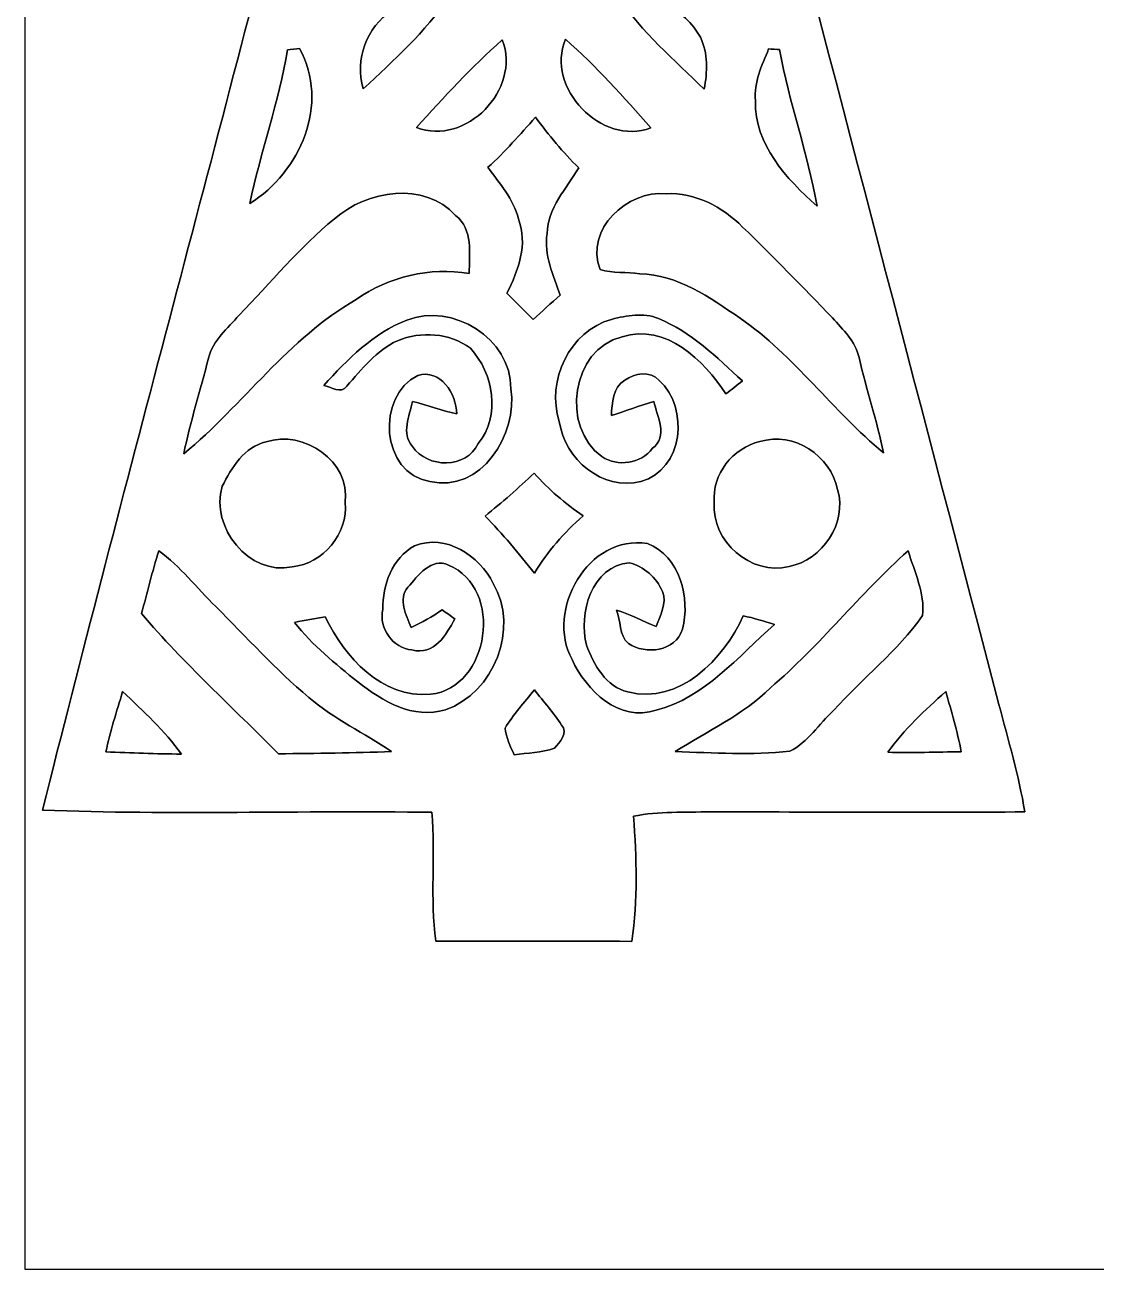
# Model space of a CAD drawing. Header units: centimetres. Extents: x -16.8 to 16.8, y -16.7 to 16.7.
# Drawn here: x -16.77 to -6.52, y -16.67 to -4.76 of the extents above; entities that cross this region are included whole.
import ezdxf

# ---------------------------------------------------------------- set-up
doc = ezdxf.new("R2010")
doc.units = ezdxf.units.CM
doc.header["$MEASUREMENT"] = 0
doc.layers.add('Layer 1', color=7, linetype='Continuous')

msp = doc.modelspace()

# ---------------------------------------------------------------- linework, layer by layer
at = {"layer": 'Layer 1', "color": 7}
for points, knots in [([(-16.77458, 16.66875), (-16.77458, 16.66875), (16.77458, 16.66875), (16.77458, 16.66875), (16.77458, 16.66875), (16.77458, 16.66875), (16.77458, -16.66875), (16.77458, -16.66875), (16.77458, -16.66875), (16.77458, -16.66875), (-16.77458, -16.66875), (-16.77458, -16.66875), (-16.77458, -16.66875), (-16.77458, -16.66875), (-16.77458, 16.66875), (-16.77458, 16.66875), (-16.77458, 16.66875), (-16.77458, 16.66875), (-16.77458, 16.66875), (-16.77458, 16.66875)], [0, 0, 0, 0, 0.16666667, 0.16666667, 0.16666667, 0.16666667, 0.33333333, 0.33333333, 0.33333333, 0.33333333, 0.5, 0.5, 0.5, 0.5, 0.66666667, 0.66666667, 0.66666667, 0.66666667, 1, 1, 1, 1]), ([(-11.91754, 5.62892), (-12.05759, 5.27509), (-12.11827, 4.89691), (-12.22093, 4.53143), (-12.22093, 4.53143), (-12.91908, 1.87501), (-13.61264, -0.78211), (-14.31114, -3.43853), (-14.31114, -3.43853), (-15.06749, -6.38634), (-15.86477, -9.32356), (-16.60701, -12.27526), (-16.60701, -12.27526), (-15.36594, -12.32253), (-14.1224, -12.27843), (-12.88027, -12.29572), (-12.88027, -12.29572), (-12.84252, -12.706), (-12.89791, -13.12122), (-12.84217, -13.53009), (-12.84217, -13.53009), (-12.21634, -13.52797), (-11.59087, -13.52903), (-10.96539, -13.53114), (-10.96539, -13.53114), (-10.90507, -13.13462), (-10.92059, -12.73175), (-10.94811, -12.33346), (-10.94811, -12.33346), (-10.70645, -12.28443), (-10.4581, -12.29748), (-10.21292, -12.29078), (-10.21292, -12.29078), (-9.20962, -12.29431), (-8.20632, -12.29713), (-7.20302, -12.29219), (-7.20302, -12.29219), (-7.26193, -11.94435), (-7.36071, -11.60533), (-7.45067, -11.26525), (-7.45067, -11.26525), (-8.8967, -5.73546), (-10.34556, -0.20638), (-11.78454, 5.32483), (-11.78454, 5.32483), (-11.81135, 5.43384), (-11.85721, 5.53508), (-11.91754, 5.62892), (-11.91754, 5.62892), (-11.91754, 5.62892), (-11.91754, 5.62892), (-11.91754, 5.62892)], [0, 0, 0, 0, 0.07142857, 0.07142857, 0.07142857, 0.07142857, 0.14285714, 0.14285714, 0.14285714, 0.14285714, 0.21428571, 0.21428571, 0.21428571, 0.21428571, 0.28571429, 0.28571429, 0.28571429, 0.28571429, 0.35714286, 0.35714286, 0.35714286, 0.35714286, 0.42857143, 0.42857143, 0.42857143, 0.42857143, 0.5, 0.5, 0.5, 0.5, 0.57142857, 0.57142857, 0.57142857, 0.57142857, 0.64285714, 0.64285714, 0.64285714, 0.64285714, 0.71428571, 0.71428571, 0.71428571, 0.71428571, 0.78571429, 0.78571429, 0.78571429, 0.78571429, 0.85714286, 0.85714286, 0.85714286, 0.85714286, 1, 1, 1, 1]), ([(-13.26268, -4.62139), (-13.10958, -4.49686), (-12.90355, -4.50921), (-12.71729, -4.49651), (-12.71729, -4.49651), (-12.94377, -4.82565), (-13.24363, -5.09834), (-13.53538, -5.36928), (-13.53538, -5.36928), (-13.62004, -5.08882), (-13.50433, -4.77979), (-13.26268, -4.62139)], [0, 0, 0, 0, 0.25, 0.25, 0.25, 0.25, 0.5, 0.5, 0.5, 0.5, 1, 1, 1, 1]), ([(-11.09557, -4.4958), (-10.78653, -4.45488), (-10.45704, -4.59846), (-10.30887, -4.87715), (-10.30887, -4.87715), (-10.23373, -5.03096), (-10.24255, -5.20912), (-10.27218, -5.37351), (-10.27218, -5.37351), (-10.55829, -5.09376), (-10.86838, -4.82741), (-11.09557, -4.4958)], [0, 0, 0, 0, 0.25, 0.25, 0.25, 0.25, 0.5, 0.5, 0.5, 0.5, 1, 1, 1, 1]), ([(-14.26034, -4.99639), (-14.23176, -4.99322), (-14.17496, -4.98651), (-14.14639, -4.98334), (-14.14639, -4.98334), (-13.85358, -5.51462), (-14.13651, -6.16585), (-14.62229, -6.46818), (-14.62229, -6.46818), (-14.51786, -5.97359), (-14.3443, -5.49557), (-14.26034, -4.99639)], [0, 0, 0, 0, 0.25, 0.25, 0.25, 0.25, 0.5, 0.5, 0.5, 0.5, 1, 1, 1, 1]), ([(-13.02597, -5.74075), (-12.76279, -5.45183), (-12.49962, -5.16008), (-12.20541, -4.90255), (-12.20541, -4.90255), (-12.0202, -5.37563), (-12.55466, -5.92349), (-13.02597, -5.74075)], [0, 0, 0, 0, 0.33333333, 0.33333333, 0.33333333, 0.33333333, 1, 1, 1, 1]), ([(-11.59898, -4.8962), (-11.30476, -5.15549), (-11.04053, -5.44759), (-10.78406, -5.74357), (-10.78406, -5.74357), (-11.25396, -5.9242), (-11.79654, -5.35693), (-11.59898, -4.8962)], [0, 0, 0, 0, 0.33333333, 0.33333333, 0.33333333, 0.33333333, 1, 1, 1, 1]), ([(-9.65518, -4.98898), (-9.62907, -4.99075), (-9.57686, -4.99392), (-9.5504, -4.99533), (-9.5504, -4.99533), (-9.46044, -5.50157), (-9.28017, -5.98664), (-9.19233, -6.49287), (-9.19233, -6.49287), (-9.48373, -6.23288), (-9.79346, -5.90268), (-9.78253, -5.48428), (-9.78253, -5.48428), (-9.79734, -5.30719), (-9.72256, -5.14632), (-9.65518, -4.98898)], [0, 0, 0, 0, 0.2, 0.2, 0.2, 0.2, 0.4, 0.4, 0.4, 0.4, 0.6, 0.6, 0.6, 0.6, 1, 1, 1, 1]), ([(-12.34193, -6.12175), (-12.17859, -5.97359), (-12.03537, -5.80602), (-11.88755, -5.64303), (-11.88755, -5.64303), (-11.75949, -5.81272), (-11.62473, -5.97782), (-11.47339, -6.12775), (-11.47339, -6.12775), (-11.59298, -6.32601), (-11.76796, -6.51051), (-11.77572, -6.75569), (-11.77572, -6.75569), (-11.80994, -6.95925), (-11.71399, -7.1561), (-11.6519, -7.34554), (-11.6519, -7.34554), (-11.73798, -7.42244), (-11.82299, -7.50111), (-11.90872, -7.57908), (-11.90872, -7.57908), (-11.99268, -7.49476), (-12.07664, -7.41116), (-12.1599, -7.32649), (-12.1599, -7.32649), (-12.05159, -7.11059), (-11.9574, -6.85482), (-12.05089, -6.61599), (-12.05089, -6.61599), (-12.09534, -6.42373), (-12.23116, -6.27733), (-12.34193, -6.12175)], [0, 0, 0, 0, 0.11111111, 0.11111111, 0.11111111, 0.11111111, 0.22222222, 0.22222222, 0.22222222, 0.22222222, 0.33333333, 0.33333333, 0.33333333, 0.33333333, 0.44444444, 0.44444444, 0.44444444, 0.44444444, 0.55555556, 0.55555556, 0.55555556, 0.55555556, 0.66666667, 0.66666667, 0.66666667, 0.66666667, 0.77777778, 0.77777778, 0.77777778, 0.77777778, 1, 1, 1, 1]), ([(-13.81196, -6.61458), (-13.49975, -6.34118), (-12.95506, -6.25263), (-12.65132, -6.58319), (-12.65132, -6.58319), (-12.48269, -6.71618), (-12.52114, -6.94761), (-12.52185, -7.13846), (-12.52185, -7.13846), (-12.90038, -7.07461), (-13.28773, -7.16774), (-13.60205, -7.38611), (-13.60205, -7.38611), (-14.25293, -7.75899), (-14.68473, -8.3947), (-15.25446, -8.86425), (-15.25446, -8.86425), (-15.19026, -8.55557), (-15.09324, -8.25429), (-15.0174, -7.94844), (-15.0174, -7.94844), (-14.97683, -7.77875), (-14.83219, -7.66339), (-14.72389, -7.53674), (-14.72389, -7.53674), (-14.42367, -7.2263), (-14.14498, -6.89081), (-13.81196, -6.61458)], [0, 0, 0, 0, 0.125, 0.125, 0.125, 0.125, 0.25, 0.25, 0.25, 0.25, 0.375, 0.375, 0.375, 0.375, 0.5, 0.5, 0.5, 0.5, 0.625, 0.625, 0.625, 0.625, 0.75, 0.75, 0.75, 0.75, 1, 1, 1, 1]), ([(-11.26843, -7.10142), (-11.41659, -6.7116), (-11.01019, -6.34118), (-10.63625, -6.37399), (-10.63625, -6.37399), (-10.35897, -6.36199), (-10.09509, -6.49958), (-9.90424, -6.69361), (-9.90424, -6.69361), (-9.61108, -6.97653), (-9.32674, -7.26899), (-9.04522, -7.56356), (-9.04522, -7.56356), (-8.94186, -7.67539), (-8.82368, -7.78722), (-8.79016, -7.94209), (-8.79016, -7.94209), (-8.72031, -8.24865), (-8.61942, -8.5471), (-8.55521, -8.85472), (-8.55521, -8.85472), (-9.04205, -8.45573), (-9.40753, -7.92445), (-9.92928, -7.56567), (-9.92928, -7.56567), (-10.21856, -7.36776), (-10.52407, -7.14693), (-10.88919, -7.14234), (-10.88919, -7.14234), (-11.01478, -7.12258), (-11.14531, -7.13669), (-11.26843, -7.10142)], [0, 0, 0, 0, 0.11111111, 0.11111111, 0.11111111, 0.11111111, 0.22222222, 0.22222222, 0.22222222, 0.22222222, 0.33333333, 0.33333333, 0.33333333, 0.33333333, 0.44444444, 0.44444444, 0.44444444, 0.44444444, 0.55555556, 0.55555556, 0.55555556, 0.55555556, 0.66666667, 0.66666667, 0.66666667, 0.66666667, 0.77777778, 0.77777778, 0.77777778, 0.77777778, 1, 1, 1, 1]), ([(-13.12016, -7.58437), (-12.68413, -7.41609), (-12.11898, -7.75441), (-12.1225, -8.24124), (-12.1225, -8.24124), (-12.05265, -8.67375), (-12.40861, -9.24419), (-12.90003, -9.12989), (-12.90003, -9.12989), (-13.3671, -9.05016), (-13.41614, -8.30897), (-13.01362, -8.11495), (-13.01362, -8.11495), (-12.79772, -8.04721), (-12.64285, -8.28746), (-12.64144, -8.48289), (-12.64144, -8.48289), (-12.78396, -8.45079), (-12.9226, -8.40176), (-13.06336, -8.3626), (-13.06336, -8.3626), (-13.09229, -8.5023), (-13.1766, -8.6674), (-13.06301, -8.79404), (-13.06301, -8.79404), (-12.9226, -9.00677), (-12.54831, -9.00783), (-12.43577, -8.76653), (-12.43577, -8.76653), (-12.21669, -8.503), (-12.28831, -8.09237), (-12.51021, -7.85354), (-12.51021, -7.85354), (-12.70917, -7.70467), (-12.98363, -7.68914), (-13.20941, -7.78122), (-13.20941, -7.78122), (-13.40944, -7.87541), (-13.5509, -8.05427), (-13.69378, -8.21655), (-13.69378, -8.21655), (-13.74704, -8.29804), (-13.843, -8.22043), (-13.91426, -8.20984), (-13.91426, -8.20984), (-13.68884, -7.95937), (-13.43907, -7.71031), (-13.12016, -7.58437)], [0, 0, 0, 0, 0.07692308, 0.07692308, 0.07692308, 0.07692308, 0.15384615, 0.15384615, 0.15384615, 0.15384615, 0.23076923, 0.23076923, 0.23076923, 0.23076923, 0.30769231, 0.30769231, 0.30769231, 0.30769231, 0.38461538, 0.38461538, 0.38461538, 0.38461538, 0.46153846, 0.46153846, 0.46153846, 0.46153846, 0.53846154, 0.53846154, 0.53846154, 0.53846154, 0.61538462, 0.61538462, 0.61538462, 0.61538462, 0.69230769, 0.69230769, 0.69230769, 0.69230769, 0.76923077, 0.76923077, 0.76923077, 0.76923077, 0.84615385, 0.84615385, 0.84615385, 0.84615385, 1, 1, 1, 1]), ([(-11.15836, -7.57696), (-11.01443, -7.53851), (-10.85321, -7.51134), (-10.71104, -7.56885), (-10.71104, -7.56885), (-10.39742, -7.69726), (-10.15153, -7.93962), (-9.90671, -8.16681), (-9.90671, -8.16681), (-9.95856, -8.20879), (-10.01078, -8.24971), (-10.06404, -8.28992), (-10.06404, -8.28992), (-10.27924, -7.96784), (-10.63449, -7.61153), (-11.05888, -7.74382), (-11.05888, -7.74382), (-11.54606, -7.86553), (-11.64661, -8.60496), (-11.25255, -8.89035), (-11.25255, -8.89035), (-11.10086, -8.99019), (-10.87614, -8.96232), (-10.76713, -8.81168), (-10.76713, -8.81168), (-10.61544, -8.69879), (-10.72056, -8.50759), (-10.75549, -8.36189), (-10.75549, -8.36189), (-10.89166, -8.40423), (-11.02466, -8.45608), (-11.16083, -8.49842), (-11.16083, -8.49842), (-11.15448, -8.37706), (-11.14884, -8.23066), (-11.03313, -8.15869), (-11.03313, -8.15869), (-10.93646, -8.09272), (-10.79041, -8.06732), (-10.70257, -8.16187), (-10.70257, -8.16187), (-10.41118, -8.42433), (-10.47327, -9.01771), (-10.8772, -9.12848), (-10.8772, -9.12848), (-11.24903, -9.22338), (-11.60674, -8.91469), (-11.65931, -8.55592), (-11.65931, -8.55592), (-11.78631, -8.16751), (-11.55982, -7.68703), (-11.15836, -7.57696)], [0, 0, 0, 0, 0.07142857, 0.07142857, 0.07142857, 0.07142857, 0.14285714, 0.14285714, 0.14285714, 0.14285714, 0.21428571, 0.21428571, 0.21428571, 0.21428571, 0.28571429, 0.28571429, 0.28571429, 0.28571429, 0.35714286, 0.35714286, 0.35714286, 0.35714286, 0.42857143, 0.42857143, 0.42857143, 0.42857143, 0.5, 0.5, 0.5, 0.5, 0.57142857, 0.57142857, 0.57142857, 0.57142857, 0.64285714, 0.64285714, 0.64285714, 0.64285714, 0.71428571, 0.71428571, 0.71428571, 0.71428571, 0.78571429, 0.78571429, 0.78571429, 0.78571429, 0.85714286, 0.85714286, 0.85714286, 0.85714286, 1, 1, 1, 1]), ([(-14.46601, -8.74889), (-14.10406, -8.63318), (-13.65426, -8.93374), (-13.70965, -9.33097), (-13.70965, -9.33097), (-13.67861, -9.62589), (-13.92167, -9.9187), (-14.21483, -9.94622), (-14.21483, -9.94622), (-14.63216, -10.03371), (-15.00117, -9.56627), (-14.88546, -9.1754), (-14.88546, -9.1754), (-14.79832, -8.99795), (-14.67344, -8.79722), (-14.46601, -8.74889)], [0, 0, 0, 0, 0.2, 0.2, 0.2, 0.2, 0.4, 0.4, 0.4, 0.4, 0.6, 0.6, 0.6, 0.6, 1, 1, 1, 1]), ([(-9.73914, -8.74713), (-9.41141, -8.64588), (-9.06216, -8.884), (-8.99583, -9.20538), (-8.99583, -9.20538), (-8.90058, -9.52288), (-9.14188, -9.88236), (-9.46044, -9.94269), (-9.46044, -9.94269), (-9.82169, -10.03476), (-10.20763, -9.69998), (-10.17552, -9.33062), (-10.17552, -9.33062), (-10.20057, -9.0611), (-9.99737, -8.80745), (-9.73914, -8.74713)], [0, 0, 0, 0, 0.2, 0.2, 0.2, 0.2, 0.4, 0.4, 0.4, 0.4, 0.6, 0.6, 0.6, 0.6, 1, 1, 1, 1]), ([(-12.36945, -9.45974), (-12.20752, -9.3285), (-12.05054, -9.19233), (-11.89884, -9.04981), (-11.89884, -9.04981), (-11.76196, -9.20679), (-11.6018, -9.33944), (-11.43212, -9.45868), (-11.43212, -9.45868), (-11.61344, -9.61778), (-11.77078, -9.80052), (-11.89814, -10.00584), (-11.89814, -10.00584), (-12.04771, -9.81675), (-12.20153, -9.63189), (-12.36945, -9.45974)], [0, 0, 0, 0, 0.2, 0.2, 0.2, 0.2, 0.4, 0.4, 0.4, 0.4, 0.6, 0.6, 0.6, 0.6, 1, 1, 1, 1]), ([(-13.04537, -9.74443), (-12.74057, -9.62766), (-12.42624, -9.83791), (-12.29148, -10.10497), (-12.29148, -10.10497), (-12.03889, -10.53289), (-12.28372, -11.15413), (-12.74763, -11.31358), (-12.74763, -11.31358), (-13.05948, -11.41201), (-13.35229, -11.22786), (-13.58865, -11.04794), (-13.58865, -11.04794), (-13.80243, -10.87226), (-14.02503, -10.6994), (-14.19331, -10.4775), (-14.19331, -10.4775), (-14.09524, -10.45986), (-13.99752, -10.44011), (-13.89909, -10.42529), (-13.89909, -10.42529), (-13.71106, -10.81546), (-13.36463, -11.20175), (-12.89297, -11.16647), (-12.89297, -11.16647), (-12.32253, -11.10192), (-12.18847, -10.15118), (-12.71976, -9.92928), (-12.71976, -9.92928), (-12.88344, -9.85132), (-13.01468, -10.03547), (-13.10816, -10.14095), (-13.10816, -10.14095), (-13.20729, -10.25948), (-13.12369, -10.40659), (-13.07606, -10.52724), (-13.07606, -10.52724), (-12.97305, -10.47926), (-12.87427, -10.42211), (-12.78149, -10.3572), (-12.78149, -10.3572), (-12.74057, -10.38578), (-12.7, -10.41435), (-12.65908, -10.44399), (-12.65908, -10.44399), (-12.74163, -10.59744), (-12.85558, -10.79747), (-13.07077, -10.74138), (-13.07077, -10.74138), (-13.24998, -10.72586), (-13.38968, -10.53324), (-13.34805, -10.35438), (-13.34805, -10.35438), (-13.35229, -10.12119), (-13.25915, -9.8619), (-13.04537, -9.74443)], [0, 0, 0, 0, 0.06666667, 0.06666667, 0.06666667, 0.06666667, 0.13333333, 0.13333333, 0.13333333, 0.13333333, 0.2, 0.2, 0.2, 0.2, 0.26666667, 0.26666667, 0.26666667, 0.26666667, 0.33333333, 0.33333333, 0.33333333, 0.33333333, 0.4, 0.4, 0.4, 0.4, 0.46666667, 0.46666667, 0.46666667, 0.46666667, 0.53333333, 0.53333333, 0.53333333, 0.53333333, 0.6, 0.6, 0.6, 0.6, 0.66666667, 0.66666667, 0.66666667, 0.66666667, 0.73333333, 0.73333333, 0.73333333, 0.73333333, 0.8, 0.8, 0.8, 0.8, 0.86666667, 0.86666667, 0.86666667, 0.86666667, 1, 1, 1, 1]), ([(-11.5376, -10.83416), (-11.79336, -10.36002), (-11.38238, -9.63295), (-10.81617, -9.72256), (-10.81617, -9.72256), (-10.5029, -9.84074), (-10.40236, -10.24819), (-10.48103, -10.54347), (-10.48103, -10.54347), (-10.547, -10.75514), (-10.83134, -10.79253), (-10.99785, -10.67929), (-10.99785, -10.67929), (-11.09028, -10.60556), (-11.0677, -10.45245), (-11.11074, -10.36144), (-11.11074, -10.36144), (-10.9795, -10.40201), (-10.85815, -10.46692), (-10.73079, -10.51772), (-10.73079, -10.51772), (-10.69411, -10.41118), (-10.62496, -10.29582), (-10.67294, -10.18152), (-10.67294, -10.18152), (-10.72727, -10.04993), (-10.85003, -9.94092), (-10.98903, -9.90882), (-10.98903, -9.90882), (-11.34886, -9.93493), (-11.47939, -10.39707), (-11.39896, -10.69481), (-11.39896, -10.69481), (-11.33158, -10.8839), (-11.21022, -11.09416), (-11.00208, -11.1439), (-11.00208, -11.1439), (-10.50643, -11.26737), (-10.08627, -10.83098), (-9.89789, -10.41471), (-9.89789, -10.41471), (-9.7977, -10.43728), (-9.69716, -10.46551), (-9.59979, -10.49902), (-9.59979, -10.49902), (-9.94763, -10.80311), (-10.26654, -11.19928), (-10.73044, -11.31746), (-10.73044, -11.31746), (-11.08922, -11.43952), (-11.3979, -11.13014), (-11.5376, -10.83416)], [0, 0, 0, 0, 0.07142857, 0.07142857, 0.07142857, 0.07142857, 0.14285714, 0.14285714, 0.14285714, 0.14285714, 0.21428571, 0.21428571, 0.21428571, 0.21428571, 0.28571429, 0.28571429, 0.28571429, 0.28571429, 0.35714286, 0.35714286, 0.35714286, 0.35714286, 0.42857143, 0.42857143, 0.42857143, 0.42857143, 0.5, 0.5, 0.5, 0.5, 0.57142857, 0.57142857, 0.57142857, 0.57142857, 0.64285714, 0.64285714, 0.64285714, 0.64285714, 0.71428571, 0.71428571, 0.71428571, 0.71428571, 0.78571429, 0.78571429, 0.78571429, 0.78571429, 0.85714286, 0.85714286, 0.85714286, 0.85714286, 1, 1, 1, 1]), ([(-15.494, -9.79276), (-15.2848, -9.94092), (-15.13064, -10.14942), (-14.9479, -10.32651), (-14.9479, -10.32651), (-14.65298, -10.61896), (-14.37464, -10.93011), (-14.05537, -11.19752), (-14.05537, -11.19752), (-13.81548, -11.40389), (-13.5255, -11.53689), (-13.2655, -11.71434), (-13.2655, -11.71434), (-13.62569, -11.72739), (-13.98588, -11.73127), (-14.34641, -11.73621), (-14.34641, -11.73621), (-14.78703, -11.29242), (-15.25199, -10.87085), (-15.65804, -10.39424), (-15.65804, -10.39424), (-15.60371, -10.19316), (-15.55433, -9.99137), (-15.494, -9.79276)], [0, 0, 0, 0, 0.14285714, 0.14285714, 0.14285714, 0.14285714, 0.28571429, 0.28571429, 0.28571429, 0.28571429, 0.42857143, 0.42857143, 0.42857143, 0.42857143, 0.57142857, 0.57142857, 0.57142857, 0.57142857, 0.71428571, 0.71428571, 0.71428571, 0.71428571, 1, 1, 1, 1]), ([(-9.63895, -11.10509), (-9.16552, -10.70222), (-8.78311, -10.20516), (-8.32026, -9.79241), (-8.32026, -9.79241), (-8.26064, -9.99278), (-8.1594, -10.19951), (-8.18127, -10.41224), (-8.18127, -10.41224), (-8.42186, -10.75126), (-8.75594, -11.01266), (-9.03429, -11.32134), (-9.03429, -11.32134), (-9.17328, -11.45046), (-9.27876, -11.62509), (-9.45233, -11.71081), (-9.45233, -11.71081), (-9.8171, -11.75138), (-10.18469, -11.72774), (-10.55017, -11.71328), (-10.55017, -11.71328), (-10.24043, -11.51961), (-9.90212, -11.36368), (-9.63895, -11.10509)], [0, 0, 0, 0, 0.14285714, 0.14285714, 0.14285714, 0.14285714, 0.28571429, 0.28571429, 0.28571429, 0.28571429, 0.42857143, 0.42857143, 0.42857143, 0.42857143, 0.57142857, 0.57142857, 0.57142857, 0.57142857, 0.71428571, 0.71428571, 0.71428571, 0.71428571, 1, 1, 1, 1]), ([(-16.00024, -11.71716), (-15.95579, -11.52243), (-15.89758, -11.33087), (-15.83902, -11.14037), (-15.83902, -11.14037), (-15.64076, -11.3284), (-15.43685, -11.51502), (-15.27669, -11.73833), (-15.27669, -11.73833), (-15.51799, -11.73621), (-15.75929, -11.72774), (-16.00024, -11.71716)], [0, 0, 0, 0, 0.25, 0.25, 0.25, 0.25, 0.5, 0.5, 0.5, 0.5, 1, 1, 1, 1]), ([(-11.89673, -11.12414), (-11.80994, -11.23597), (-11.71469, -11.34181), (-11.63673, -11.46069), (-11.63673, -11.46069), (-11.5764, -11.53266), (-11.64978, -11.63002), (-11.70623, -11.68047), (-11.70623, -11.68047), (-11.82758, -11.72986), (-11.96411, -11.72563), (-12.09216, -11.74679), (-12.09216, -11.74679), (-12.12568, -11.66248), (-12.16942, -11.58028), (-12.17895, -11.48927), (-12.17895, -11.48927), (-12.0964, -11.35909), (-11.9955, -11.24197), (-11.89673, -11.12414)], [0, 0, 0, 0, 0.16666667, 0.16666667, 0.16666667, 0.16666667, 0.33333333, 0.33333333, 0.33333333, 0.33333333, 0.5, 0.5, 0.5, 0.5, 0.66666667, 0.66666667, 0.66666667, 0.66666667, 1, 1, 1, 1]), ([(-8.51359, -11.72139), (-8.35978, -11.50126), (-8.1594, -11.31852), (-7.96043, -11.14002), (-7.96043, -11.14002), (-7.90469, -11.32981), (-7.85107, -11.52137), (-7.81121, -11.71575), (-7.81121, -11.71575), (-8.04545, -11.72104), (-8.27969, -11.72563), (-8.51359, -11.72139)], [0, 0, 0, 0, 0.25, 0.25, 0.25, 0.25, 0.5, 0.5, 0.5, 0.5, 1, 1, 1, 1])]:
    msp.add_open_spline(points, degree=3, knots=knots, dxfattribs=at)
at = {"layer": 'Layer 1', "color": 252}
for points, knots in [([(-11.91754, 5.62892), (-11.85721, 5.53508), (-11.81135, 5.43384), (-11.78454, 5.32483), (-11.78454, 5.32483), (-10.34556, -0.20638), (-8.8967, -5.73546), (-7.45067, -11.26525), (-7.45067, -11.26525), (-7.36071, -11.60533), (-7.26193, -11.94435), (-7.20302, -12.29219), (-7.20302, -12.29219), (-8.20632, -12.29713), (-9.20962, -12.29431), (-10.21292, -12.29078), (-10.21292, -12.29078), (-10.4581, -12.29748), (-10.70645, -12.28443), (-10.94811, -12.33346), (-10.94811, -12.33346), (-10.92059, -12.73175), (-10.90507, -13.13462), (-10.96539, -13.53114), (-10.96539, -13.53114), (-11.59087, -13.52903), (-12.21634, -13.52797), (-12.84217, -13.53009), (-12.84217, -13.53009), (-12.89791, -13.12122), (-12.84252, -12.706), (-12.88027, -12.29572), (-12.88027, -12.29572), (-14.1224, -12.27843), (-15.36594, -12.32253), (-16.60701, -12.27526), (-16.60701, -12.27526), (-15.86477, -9.32356), (-15.06749, -6.38634), (-14.31114, -3.43853), (-14.31114, -3.43853), (-13.61264, -0.78211), (-12.91908, 1.87501), (-12.22093, 4.53143), (-12.22093, 4.53143), (-12.11827, 4.89691), (-12.05759, 5.27509), (-11.91754, 5.62892), (-11.91754, 5.62892), (-11.91754, 5.62892), (-11.91754, 5.62892), (-11.91754, 5.62892)], [0, 0, 0, 0, 0.07142857, 0.07142857, 0.07142857, 0.07142857, 0.14285714, 0.14285714, 0.14285714, 0.14285714, 0.21428571, 0.21428571, 0.21428571, 0.21428571, 0.28571429, 0.28571429, 0.28571429, 0.28571429, 0.35714286, 0.35714286, 0.35714286, 0.35714286, 0.42857143, 0.42857143, 0.42857143, 0.42857143, 0.5, 0.5, 0.5, 0.5, 0.57142857, 0.57142857, 0.57142857, 0.57142857, 0.64285714, 0.64285714, 0.64285714, 0.64285714, 0.71428571, 0.71428571, 0.71428571, 0.71428571, 0.78571429, 0.78571429, 0.78571429, 0.78571429, 0.85714286, 0.85714286, 0.85714286, 0.85714286, 1, 1, 1, 1]), ([(-13.26268, -4.62139), (-13.50433, -4.77979), (-13.62004, -5.08882), (-13.53538, -5.36928), (-13.53538, -5.36928), (-13.24363, -5.09834), (-12.94377, -4.82565), (-12.71729, -4.49651), (-12.71729, -4.49651), (-12.90355, -4.50921), (-13.10958, -4.49686), (-13.26268, -4.62139), (-13.26268, -4.62139), (-13.26268, -4.62139), (-13.26268, -4.62139), (-13.26268, -4.62139)], [0, 0, 0, 0, 0.2, 0.2, 0.2, 0.2, 0.4, 0.4, 0.4, 0.4, 0.6, 0.6, 0.6, 0.6, 1, 1, 1, 1]), ([(-11.09557, -4.4958), (-10.86838, -4.82741), (-10.55829, -5.09376), (-10.27218, -5.37351), (-10.27218, -5.37351), (-10.24255, -5.20912), (-10.23373, -5.03096), (-10.30887, -4.87715), (-10.30887, -4.87715), (-10.45704, -4.59846), (-10.78653, -4.45488), (-11.09557, -4.4958), (-11.09557, -4.4958), (-11.09557, -4.4958), (-11.09557, -4.4958), (-11.09557, -4.4958)], [0, 0, 0, 0, 0.2, 0.2, 0.2, 0.2, 0.4, 0.4, 0.4, 0.4, 0.6, 0.6, 0.6, 0.6, 1, 1, 1, 1]), ([(-14.26034, -4.99639), (-14.3443, -5.49557), (-14.51786, -5.97359), (-14.62229, -6.46818), (-14.62229, -6.46818), (-14.13651, -6.16585), (-13.85358, -5.51462), (-14.14639, -4.98334), (-14.14639, -4.98334), (-14.17496, -4.98651), (-14.23176, -4.99322), (-14.26034, -4.99639), (-14.26034, -4.99639), (-14.26034, -4.99639), (-14.26034, -4.99639), (-14.26034, -4.99639)], [0, 0, 0, 0, 0.2, 0.2, 0.2, 0.2, 0.4, 0.4, 0.4, 0.4, 0.6, 0.6, 0.6, 0.6, 1, 1, 1, 1]), ([(-13.02597, -5.74075), (-12.55466, -5.92349), (-12.0202, -5.37563), (-12.20541, -4.90255), (-12.20541, -4.90255), (-12.49962, -5.16008), (-12.76279, -5.45183), (-13.02597, -5.74075), (-13.02597, -5.74075), (-13.02597, -5.74075), (-13.02597, -5.74075), (-13.02597, -5.74075)], [0, 0, 0, 0, 0.25, 0.25, 0.25, 0.25, 0.5, 0.5, 0.5, 0.5, 1, 1, 1, 1]), ([(-11.59898, -4.8962), (-11.79654, -5.35693), (-11.25396, -5.9242), (-10.78406, -5.74357), (-10.78406, -5.74357), (-11.04053, -5.44759), (-11.30476, -5.15549), (-11.59898, -4.8962), (-11.59898, -4.8962), (-11.59898, -4.8962), (-11.59898, -4.8962), (-11.59898, -4.8962)], [0, 0, 0, 0, 0.25, 0.25, 0.25, 0.25, 0.5, 0.5, 0.5, 0.5, 1, 1, 1, 1]), ([(-9.65518, -4.98898), (-9.72256, -5.14632), (-9.79734, -5.30719), (-9.78253, -5.48428), (-9.78253, -5.48428), (-9.79346, -5.90268), (-9.48373, -6.23288), (-9.19233, -6.49287), (-9.19233, -6.49287), (-9.28017, -5.98664), (-9.46044, -5.50157), (-9.5504, -4.99533), (-9.5504, -4.99533), (-9.57686, -4.99392), (-9.62907, -4.99075), (-9.65518, -4.98898), (-9.65518, -4.98898), (-9.65518, -4.98898), (-9.65518, -4.98898), (-9.65518, -4.98898)], [0, 0, 0, 0, 0.16666667, 0.16666667, 0.16666667, 0.16666667, 0.33333333, 0.33333333, 0.33333333, 0.33333333, 0.5, 0.5, 0.5, 0.5, 0.66666667, 0.66666667, 0.66666667, 0.66666667, 1, 1, 1, 1]), ([(-12.34193, -6.12175), (-12.23116, -6.27733), (-12.09534, -6.42373), (-12.05089, -6.61599), (-12.05089, -6.61599), (-11.9574, -6.85482), (-12.05159, -7.11059), (-12.1599, -7.32649), (-12.1599, -7.32649), (-12.07664, -7.41116), (-11.99268, -7.49476), (-11.90872, -7.57908), (-11.90872, -7.57908), (-11.82299, -7.50111), (-11.73798, -7.42244), (-11.6519, -7.34554), (-11.6519, -7.34554), (-11.71399, -7.1561), (-11.80994, -6.95925), (-11.77572, -6.75569), (-11.77572, -6.75569), (-11.76796, -6.51051), (-11.59298, -6.32601), (-11.47339, -6.12775), (-11.47339, -6.12775), (-11.62473, -5.97782), (-11.75949, -5.81272), (-11.88755, -5.64303), (-11.88755, -5.64303), (-12.03537, -5.80602), (-12.17859, -5.97359), (-12.34193, -6.12175), (-12.34193, -6.12175), (-12.34193, -6.12175), (-12.34193, -6.12175), (-12.34193, -6.12175)], [0, 0, 0, 0, 0.1, 0.1, 0.1, 0.1, 0.2, 0.2, 0.2, 0.2, 0.3, 0.3, 0.3, 0.3, 0.4, 0.4, 0.4, 0.4, 0.5, 0.5, 0.5, 0.5, 0.6, 0.6, 0.6, 0.6, 0.7, 0.7, 0.7, 0.7, 0.8, 0.8, 0.8, 0.8, 1, 1, 1, 1]), ([(-13.81196, -6.61458), (-14.14498, -6.89081), (-14.42367, -7.2263), (-14.72389, -7.53674), (-14.72389, -7.53674), (-14.83219, -7.66339), (-14.97683, -7.77875), (-15.0174, -7.94844), (-15.0174, -7.94844), (-15.09324, -8.25429), (-15.19026, -8.55557), (-15.25446, -8.86425), (-15.25446, -8.86425), (-14.68473, -8.3947), (-14.25293, -7.75899), (-13.60205, -7.38611), (-13.60205, -7.38611), (-13.28773, -7.16774), (-12.90038, -7.07461), (-12.52185, -7.13846), (-12.52185, -7.13846), (-12.52114, -6.94761), (-12.48269, -6.71618), (-12.65132, -6.58319), (-12.65132, -6.58319), (-12.95506, -6.25263), (-13.49975, -6.34118), (-13.81196, -6.61458), (-13.81196, -6.61458), (-13.81196, -6.61458), (-13.81196, -6.61458), (-13.81196, -6.61458)], [0, 0, 0, 0, 0.11111111, 0.11111111, 0.11111111, 0.11111111, 0.22222222, 0.22222222, 0.22222222, 0.22222222, 0.33333333, 0.33333333, 0.33333333, 0.33333333, 0.44444444, 0.44444444, 0.44444444, 0.44444444, 0.55555556, 0.55555556, 0.55555556, 0.55555556, 0.66666667, 0.66666667, 0.66666667, 0.66666667, 0.77777778, 0.77777778, 0.77777778, 0.77777778, 1, 1, 1, 1]), ([(-11.26843, -7.10142), (-11.14531, -7.13669), (-11.01478, -7.12258), (-10.88919, -7.14234), (-10.88919, -7.14234), (-10.52407, -7.14693), (-10.21856, -7.36776), (-9.92928, -7.56567), (-9.92928, -7.56567), (-9.40753, -7.92445), (-9.04205, -8.45573), (-8.55521, -8.85472), (-8.55521, -8.85472), (-8.61942, -8.5471), (-8.72031, -8.24865), (-8.79016, -7.94209), (-8.79016, -7.94209), (-8.82368, -7.78722), (-8.94186, -7.67539), (-9.04522, -7.56356), (-9.04522, -7.56356), (-9.32674, -7.26899), (-9.61108, -6.97653), (-9.90424, -6.69361), (-9.90424, -6.69361), (-10.09509, -6.49958), (-10.35897, -6.36199), (-10.63625, -6.37399), (-10.63625, -6.37399), (-11.01019, -6.34118), (-11.41659, -6.7116), (-11.26843, -7.10142), (-11.26843, -7.10142), (-11.26843, -7.10142), (-11.26843, -7.10142), (-11.26843, -7.10142)], [0, 0, 0, 0, 0.1, 0.1, 0.1, 0.1, 0.2, 0.2, 0.2, 0.2, 0.3, 0.3, 0.3, 0.3, 0.4, 0.4, 0.4, 0.4, 0.5, 0.5, 0.5, 0.5, 0.6, 0.6, 0.6, 0.6, 0.7, 0.7, 0.7, 0.7, 0.8, 0.8, 0.8, 0.8, 1, 1, 1, 1]), ([(-13.12016, -7.58437), (-13.43907, -7.71031), (-13.68884, -7.95937), (-13.91426, -8.20984), (-13.91426, -8.20984), (-13.843, -8.22043), (-13.74704, -8.29804), (-13.69378, -8.21655), (-13.69378, -8.21655), (-13.5509, -8.05427), (-13.40944, -7.87541), (-13.20941, -7.78122), (-13.20941, -7.78122), (-12.98363, -7.68914), (-12.70917, -7.70467), (-12.51021, -7.85354), (-12.51021, -7.85354), (-12.28831, -8.09237), (-12.21669, -8.503), (-12.43577, -8.76653), (-12.43577, -8.76653), (-12.54831, -9.00783), (-12.9226, -9.00677), (-13.06301, -8.79404), (-13.06301, -8.79404), (-13.1766, -8.6674), (-13.09229, -8.5023), (-13.06336, -8.3626), (-13.06336, -8.3626), (-12.9226, -8.40176), (-12.78396, -8.45079), (-12.64144, -8.48289), (-12.64144, -8.48289), (-12.64285, -8.28746), (-12.79772, -8.04721), (-13.01362, -8.11495), (-13.01362, -8.11495), (-13.41614, -8.30897), (-13.3671, -9.05016), (-12.90003, -9.12989), (-12.90003, -9.12989), (-12.40861, -9.24419), (-12.05265, -8.67375), (-12.1225, -8.24124), (-12.1225, -8.24124), (-12.11898, -7.75441), (-12.68413, -7.41609), (-13.12016, -7.58437), (-13.12016, -7.58437), (-13.12016, -7.58437), (-13.12016, -7.58437), (-13.12016, -7.58437)], [0, 0, 0, 0, 0.07142857, 0.07142857, 0.07142857, 0.07142857, 0.14285714, 0.14285714, 0.14285714, 0.14285714, 0.21428571, 0.21428571, 0.21428571, 0.21428571, 0.28571429, 0.28571429, 0.28571429, 0.28571429, 0.35714286, 0.35714286, 0.35714286, 0.35714286, 0.42857143, 0.42857143, 0.42857143, 0.42857143, 0.5, 0.5, 0.5, 0.5, 0.57142857, 0.57142857, 0.57142857, 0.57142857, 0.64285714, 0.64285714, 0.64285714, 0.64285714, 0.71428571, 0.71428571, 0.71428571, 0.71428571, 0.78571429, 0.78571429, 0.78571429, 0.78571429, 0.85714286, 0.85714286, 0.85714286, 0.85714286, 1, 1, 1, 1]), ([(-11.15836, -7.57696), (-11.55982, -7.68703), (-11.78631, -8.16751), (-11.65931, -8.55592), (-11.65931, -8.55592), (-11.60674, -8.91469), (-11.24903, -9.22338), (-10.8772, -9.12848), (-10.8772, -9.12848), (-10.47327, -9.01771), (-10.41118, -8.42433), (-10.70257, -8.16187), (-10.70257, -8.16187), (-10.79041, -8.06732), (-10.93646, -8.09272), (-11.03313, -8.15869), (-11.03313, -8.15869), (-11.14884, -8.23066), (-11.15448, -8.37706), (-11.16083, -8.49842), (-11.16083, -8.49842), (-11.02466, -8.45608), (-10.89166, -8.40423), (-10.75549, -8.36189), (-10.75549, -8.36189), (-10.72056, -8.50759), (-10.61544, -8.69879), (-10.76713, -8.81168), (-10.76713, -8.81168), (-10.87614, -8.96232), (-11.10086, -8.99019), (-11.25255, -8.89035), (-11.25255, -8.89035), (-11.64661, -8.60496), (-11.54606, -7.86553), (-11.05888, -7.74382), (-11.05888, -7.74382), (-10.63449, -7.61153), (-10.27924, -7.96784), (-10.06404, -8.28992), (-10.06404, -8.28992), (-10.01078, -8.24971), (-9.95856, -8.20879), (-9.90671, -8.16681), (-9.90671, -8.16681), (-10.15153, -7.93962), (-10.39742, -7.69726), (-10.71104, -7.56885), (-10.71104, -7.56885), (-10.85321, -7.51134), (-11.01443, -7.53851), (-11.15836, -7.57696), (-11.15836, -7.57696), (-11.15836, -7.57696), (-11.15836, -7.57696), (-11.15836, -7.57696)], [0, 0, 0, 0, 0.06666667, 0.06666667, 0.06666667, 0.06666667, 0.13333333, 0.13333333, 0.13333333, 0.13333333, 0.2, 0.2, 0.2, 0.2, 0.26666667, 0.26666667, 0.26666667, 0.26666667, 0.33333333, 0.33333333, 0.33333333, 0.33333333, 0.4, 0.4, 0.4, 0.4, 0.46666667, 0.46666667, 0.46666667, 0.46666667, 0.53333333, 0.53333333, 0.53333333, 0.53333333, 0.6, 0.6, 0.6, 0.6, 0.66666667, 0.66666667, 0.66666667, 0.66666667, 0.73333333, 0.73333333, 0.73333333, 0.73333333, 0.8, 0.8, 0.8, 0.8, 0.86666667, 0.86666667, 0.86666667, 0.86666667, 1, 1, 1, 1]), ([(-14.46601, -8.74889), (-14.67344, -8.79722), (-14.79832, -8.99795), (-14.88546, -9.1754), (-14.88546, -9.1754), (-15.00117, -9.56627), (-14.63216, -10.03371), (-14.21483, -9.94622), (-14.21483, -9.94622), (-13.92167, -9.9187), (-13.67861, -9.62589), (-13.70965, -9.33097), (-13.70965, -9.33097), (-13.65426, -8.93374), (-14.10406, -8.63318), (-14.46601, -8.74889), (-14.46601, -8.74889), (-14.46601, -8.74889), (-14.46601, -8.74889), (-14.46601, -8.74889)], [0, 0, 0, 0, 0.16666667, 0.16666667, 0.16666667, 0.16666667, 0.33333333, 0.33333333, 0.33333333, 0.33333333, 0.5, 0.5, 0.5, 0.5, 0.66666667, 0.66666667, 0.66666667, 0.66666667, 1, 1, 1, 1]), ([(-9.73914, -8.74713), (-9.99737, -8.80745), (-10.20057, -9.0611), (-10.17552, -9.33062), (-10.17552, -9.33062), (-10.20763, -9.69998), (-9.82169, -10.03476), (-9.46044, -9.94269), (-9.46044, -9.94269), (-9.14188, -9.88236), (-8.90058, -9.52288), (-8.99583, -9.20538), (-8.99583, -9.20538), (-9.06216, -8.884), (-9.41141, -8.64588), (-9.73914, -8.74713), (-9.73914, -8.74713), (-9.73914, -8.74713), (-9.73914, -8.74713), (-9.73914, -8.74713)], [0, 0, 0, 0, 0.16666667, 0.16666667, 0.16666667, 0.16666667, 0.33333333, 0.33333333, 0.33333333, 0.33333333, 0.5, 0.5, 0.5, 0.5, 0.66666667, 0.66666667, 0.66666667, 0.66666667, 1, 1, 1, 1]), ([(-12.36945, -9.45974), (-12.20153, -9.63189), (-12.04771, -9.81675), (-11.89814, -10.00584), (-11.89814, -10.00584), (-11.77078, -9.80052), (-11.61344, -9.61778), (-11.43212, -9.45868), (-11.43212, -9.45868), (-11.6018, -9.33944), (-11.76196, -9.20679), (-11.89884, -9.04981), (-11.89884, -9.04981), (-12.05054, -9.19233), (-12.20752, -9.3285), (-12.36945, -9.45974), (-12.36945, -9.45974), (-12.36945, -9.45974), (-12.36945, -9.45974), (-12.36945, -9.45974)], [0, 0, 0, 0, 0.16666667, 0.16666667, 0.16666667, 0.16666667, 0.33333333, 0.33333333, 0.33333333, 0.33333333, 0.5, 0.5, 0.5, 0.5, 0.66666667, 0.66666667, 0.66666667, 0.66666667, 1, 1, 1, 1]), ([(-13.04537, -9.74443), (-13.25915, -9.8619), (-13.35229, -10.12119), (-13.34805, -10.35438), (-13.34805, -10.35438), (-13.38968, -10.53324), (-13.24998, -10.72586), (-13.07077, -10.74138), (-13.07077, -10.74138), (-12.85558, -10.79747), (-12.74163, -10.59744), (-12.65908, -10.44399), (-12.65908, -10.44399), (-12.7, -10.41435), (-12.74057, -10.38578), (-12.78149, -10.3572), (-12.78149, -10.3572), (-12.87427, -10.42211), (-12.97305, -10.47926), (-13.07606, -10.52724), (-13.07606, -10.52724), (-13.12369, -10.40659), (-13.20729, -10.25948), (-13.10816, -10.14095), (-13.10816, -10.14095), (-13.01468, -10.03547), (-12.88344, -9.85132), (-12.71976, -9.92928), (-12.71976, -9.92928), (-12.18847, -10.15118), (-12.32253, -11.10192), (-12.89297, -11.16647), (-12.89297, -11.16647), (-13.36463, -11.20175), (-13.71106, -10.81546), (-13.89909, -10.42529), (-13.89909, -10.42529), (-13.99752, -10.44011), (-14.09524, -10.45986), (-14.19331, -10.4775), (-14.19331, -10.4775), (-14.02503, -10.6994), (-13.80243, -10.87226), (-13.58865, -11.04794), (-13.58865, -11.04794), (-13.35229, -11.22786), (-13.05948, -11.41201), (-12.74763, -11.31358), (-12.74763, -11.31358), (-12.28372, -11.15413), (-12.03889, -10.53289), (-12.29148, -10.10497), (-12.29148, -10.10497), (-12.42624, -9.83791), (-12.74057, -9.62766), (-13.04537, -9.74443), (-13.04537, -9.74443), (-13.04537, -9.74443), (-13.04537, -9.74443), (-13.04537, -9.74443)], [0, 0, 0, 0, 0.0625, 0.0625, 0.0625, 0.0625, 0.125, 0.125, 0.125, 0.125, 0.1875, 0.1875, 0.1875, 0.1875, 0.25, 0.25, 0.25, 0.25, 0.3125, 0.3125, 0.3125, 0.3125, 0.375, 0.375, 0.375, 0.375, 0.4375, 0.4375, 0.4375, 0.4375, 0.5, 0.5, 0.5, 0.5, 0.5625, 0.5625, 0.5625, 0.5625, 0.625, 0.625, 0.625, 0.625, 0.6875, 0.6875, 0.6875, 0.6875, 0.75, 0.75, 0.75, 0.75, 0.8125, 0.8125, 0.8125, 0.8125, 0.875, 0.875, 0.875, 0.875, 1, 1, 1, 1]), ([(-11.5376, -10.83416), (-11.3979, -11.13014), (-11.08922, -11.43952), (-10.73044, -11.31746), (-10.73044, -11.31746), (-10.26654, -11.19928), (-9.94763, -10.80311), (-9.59979, -10.49902), (-9.59979, -10.49902), (-9.69716, -10.46551), (-9.7977, -10.43728), (-9.89789, -10.41471), (-9.89789, -10.41471), (-10.08627, -10.83098), (-10.50643, -11.26737), (-11.00208, -11.1439), (-11.00208, -11.1439), (-11.21022, -11.09416), (-11.33158, -10.8839), (-11.39896, -10.69481), (-11.39896, -10.69481), (-11.47939, -10.39707), (-11.34886, -9.93493), (-10.98903, -9.90882), (-10.98903, -9.90882), (-10.85003, -9.94092), (-10.72727, -10.04993), (-10.67294, -10.18152), (-10.67294, -10.18152), (-10.62496, -10.29582), (-10.69411, -10.41118), (-10.73079, -10.51772), (-10.73079, -10.51772), (-10.85815, -10.46692), (-10.9795, -10.40201), (-11.11074, -10.36144), (-11.11074, -10.36144), (-11.0677, -10.45245), (-11.09028, -10.60556), (-10.99785, -10.67929), (-10.99785, -10.67929), (-10.83134, -10.79253), (-10.547, -10.75514), (-10.48103, -10.54347), (-10.48103, -10.54347), (-10.40236, -10.24819), (-10.5029, -9.84074), (-10.81617, -9.72256), (-10.81617, -9.72256), (-11.38238, -9.63295), (-11.79336, -10.36002), (-11.5376, -10.83416), (-11.5376, -10.83416), (-11.5376, -10.83416), (-11.5376, -10.83416), (-11.5376, -10.83416)], [0, 0, 0, 0, 0.06666667, 0.06666667, 0.06666667, 0.06666667, 0.13333333, 0.13333333, 0.13333333, 0.13333333, 0.2, 0.2, 0.2, 0.2, 0.26666667, 0.26666667, 0.26666667, 0.26666667, 0.33333333, 0.33333333, 0.33333333, 0.33333333, 0.4, 0.4, 0.4, 0.4, 0.46666667, 0.46666667, 0.46666667, 0.46666667, 0.53333333, 0.53333333, 0.53333333, 0.53333333, 0.6, 0.6, 0.6, 0.6, 0.66666667, 0.66666667, 0.66666667, 0.66666667, 0.73333333, 0.73333333, 0.73333333, 0.73333333, 0.8, 0.8, 0.8, 0.8, 0.86666667, 0.86666667, 0.86666667, 0.86666667, 1, 1, 1, 1]), ([(-15.494, -9.79276), (-15.55433, -9.99137), (-15.60371, -10.19316), (-15.65804, -10.39424), (-15.65804, -10.39424), (-15.25199, -10.87085), (-14.78703, -11.29242), (-14.34641, -11.73621), (-14.34641, -11.73621), (-13.98588, -11.73127), (-13.62569, -11.72739), (-13.2655, -11.71434), (-13.2655, -11.71434), (-13.5255, -11.53689), (-13.81548, -11.40389), (-14.05537, -11.19752), (-14.05537, -11.19752), (-14.37464, -10.93011), (-14.65298, -10.61896), (-14.9479, -10.32651), (-14.9479, -10.32651), (-15.13064, -10.14942), (-15.2848, -9.94092), (-15.494, -9.79276), (-15.494, -9.79276), (-15.494, -9.79276), (-15.494, -9.79276), (-15.494, -9.79276)], [0, 0, 0, 0, 0.125, 0.125, 0.125, 0.125, 0.25, 0.25, 0.25, 0.25, 0.375, 0.375, 0.375, 0.375, 0.5, 0.5, 0.5, 0.5, 0.625, 0.625, 0.625, 0.625, 0.75, 0.75, 0.75, 0.75, 1, 1, 1, 1]), ([(-9.63895, -11.10509), (-9.90212, -11.36368), (-10.24043, -11.51961), (-10.55017, -11.71328), (-10.55017, -11.71328), (-10.18469, -11.72774), (-9.8171, -11.75138), (-9.45233, -11.71081), (-9.45233, -11.71081), (-9.27876, -11.62509), (-9.17328, -11.45046), (-9.03429, -11.32134), (-9.03429, -11.32134), (-8.75594, -11.01266), (-8.42186, -10.75126), (-8.18127, -10.41224), (-8.18127, -10.41224), (-8.1594, -10.19951), (-8.26064, -9.99278), (-8.32026, -9.79241), (-8.32026, -9.79241), (-8.78311, -10.20516), (-9.16552, -10.70222), (-9.63895, -11.10509), (-9.63895, -11.10509), (-9.63895, -11.10509), (-9.63895, -11.10509), (-9.63895, -11.10509)], [0, 0, 0, 0, 0.125, 0.125, 0.125, 0.125, 0.25, 0.25, 0.25, 0.25, 0.375, 0.375, 0.375, 0.375, 0.5, 0.5, 0.5, 0.5, 0.625, 0.625, 0.625, 0.625, 0.75, 0.75, 0.75, 0.75, 1, 1, 1, 1]), ([(-16.00024, -11.71716), (-15.75929, -11.72774), (-15.51799, -11.73621), (-15.27669, -11.73833), (-15.27669, -11.73833), (-15.43685, -11.51502), (-15.64076, -11.3284), (-15.83902, -11.14037), (-15.83902, -11.14037), (-15.89758, -11.33087), (-15.95579, -11.52243), (-16.00024, -11.71716), (-16.00024, -11.71716), (-16.00024, -11.71716), (-16.00024, -11.71716), (-16.00024, -11.71716)], [0, 0, 0, 0, 0.2, 0.2, 0.2, 0.2, 0.4, 0.4, 0.4, 0.4, 0.6, 0.6, 0.6, 0.6, 1, 1, 1, 1]), ([(-11.89673, -11.12414), (-11.9955, -11.24197), (-12.0964, -11.35909), (-12.17895, -11.48927), (-12.17895, -11.48927), (-12.16942, -11.58028), (-12.12568, -11.66248), (-12.09216, -11.74679), (-12.09216, -11.74679), (-11.96411, -11.72563), (-11.82758, -11.72986), (-11.70623, -11.68047), (-11.70623, -11.68047), (-11.64978, -11.63002), (-11.5764, -11.53266), (-11.63673, -11.46069), (-11.63673, -11.46069), (-11.71469, -11.34181), (-11.80994, -11.23597), (-11.89673, -11.12414), (-11.89673, -11.12414), (-11.89673, -11.12414), (-11.89673, -11.12414), (-11.89673, -11.12414)], [0, 0, 0, 0, 0.14285714, 0.14285714, 0.14285714, 0.14285714, 0.28571429, 0.28571429, 0.28571429, 0.28571429, 0.42857143, 0.42857143, 0.42857143, 0.42857143, 0.57142857, 0.57142857, 0.57142857, 0.57142857, 0.71428571, 0.71428571, 0.71428571, 0.71428571, 1, 1, 1, 1]), ([(-8.51359, -11.72139), (-8.27969, -11.72563), (-8.04545, -11.72104), (-7.81121, -11.71575), (-7.81121, -11.71575), (-7.85107, -11.52137), (-7.90469, -11.32981), (-7.96043, -11.14002), (-7.96043, -11.14002), (-8.1594, -11.31852), (-8.35978, -11.50126), (-8.51359, -11.72139)], [0, 0, 0, 0, 0.25, 0.25, 0.25, 0.25, 0.5, 0.5, 0.5, 0.5, 1, 1, 1, 1])]:
    msp.add_open_spline(points, degree=3, knots=knots, dxfattribs=at)

doc.saveas('drawing.dxf')
